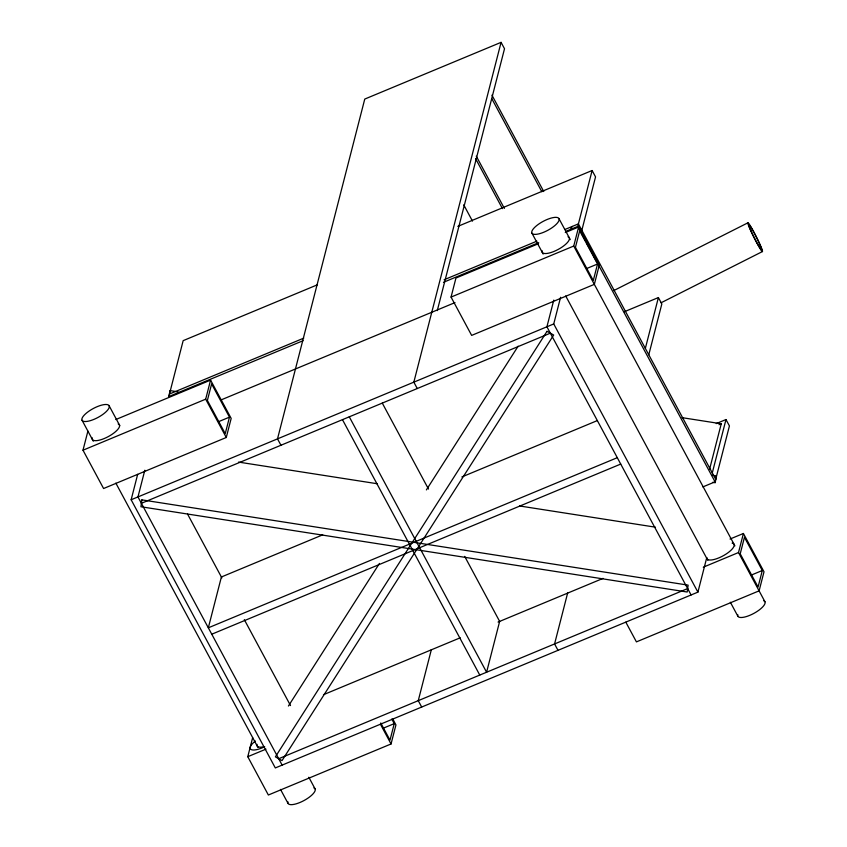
<?xml version="1.0" encoding="UTF-8"?>
<svg xmlns="http://www.w3.org/2000/svg" width="847" height="847" viewBox="0 0 847 847"><rect width="100%" height="100%" fill="white"/><g stroke="black" fill="none" stroke-linecap="round" stroke-linejoin="round"><path stroke-width="1.27" d="M169.146 396.322L169.919 390.583L178.082 391.854M115.827 419.53L210.575 380.112L231.178 418.418L226.276 437.486L103.588 488.518L82.995 450.212L87.887 431.155M706.716 557.824L697.907 592.127L275.317 767.943L131.147 499.762L137.669 474.341M144.816 470.233L137.966 496.924L282.136 765.106M226.276 437.486L205.683 399.17L210.575 380.112M229.473 417.137L225.228 433.653L207.377 400.451L211.623 383.935L229.473 417.137L218.537 421.69M392.828 719.103L395.941 724.916L391.049 743.973L268.361 795.015L247.769 756.699L252.66 737.642M280.95 445.247L277.509 438.862L364.761 99.067L501.075 42.35L413.834 382.156L417.264 388.54M437.274 310.616L504.516 48.734L501.075 42.35M565.277 232.544L578.639 226.985L599.231 265.291L594.34 284.359L471.652 335.401L451.059 297.085L455.951 278.028L538.554 243.661M391.78 719.05L394.247 723.634L390.001 740.151L380.769 722.978M431.377 649.564L418.259 700.66L421.69 707.044M553.769 300.103L546.918 326.783L691.088 594.965M580.259 231.072L577.76 226.424L592.117 170.512L457.825 226.382M697.907 592.127L553.737 323.946L560.587 297.265M734.9 545.849L573.737 246.043L578.639 226.985M581.847 230.268L595.547 176.896L592.117 170.512M597.537 264.01L593.292 280.526L575.441 247.324L579.687 230.808L597.537 264.01L586.6 268.563M567.691 592.847L554.573 643.953L558.004 650.337M645.35 348.392L658.394 297.562L624.218 311.791M648.781 354.787L661.835 303.957L658.394 297.562M709.511 469.524L721.252 423.775L682.047 417.656M712.285 472.912L725.985 419.54L716.223 423.606M702.862 486.919L715.069 481.837L729.426 425.925L725.985 419.54M764.947 601.751L738.51 552.54L743.412 533.472L730.04 539.031M762.3 570.507L758.065 587.024L740.214 553.822L744.449 537.305L762.3 570.507L751.374 575.049M570.91 228.574L572.265 226.445M288.435 706.017L379.456 563.424M426.39 489.905L518.131 346.201M613.673 290.627L747.954 222.793M661.094 302.76L762.395 251.58A16.114 1.175 63.2 0 0 752.739 230.045A16.114 1.175 63.2 0 0 750.4 229.929A16.114 1.175 63.2 0 0 762.395 251.58M317.445 284.783L183.164 340.653L168.807 396.565L303.088 340.695M169.453 394.024L303.734 338.154M444.124 279.754L536.903 241.151M564.981 229.473L578.406 223.883L715.715 479.296M443.479 282.295L538.692 242.676M565.552 231.506L577.76 226.424M82.995 450.212L205.683 399.17M451.059 297.085L573.737 246.043M220.612 400.112L454.998 302.601M131.147 499.762L553.737 323.946M141.396 503.309L550.349 333.167M322.707 534.838L221.385 576.987L208.33 627.818L617.283 457.687M461.88 476.935L597.379 420.567M211.771 634.212L620.724 464.071M719.018 424.707L721.252 423.775M323.49 694.688L460.217 637.802M498.068 622.058L603.053 578.385M247.769 756.699L265.99 749.129M703.285 567.194L738.51 552.54M278.705 758.721L687.658 588.58M383.31 728.176L394.247 723.634M712.263 475.241L716.181 475.855L715.26 482.737L712.645 482.335M238.547 462.091L377.074 483.711M519.518 505.955L655.43 527.173M743.412 533.472L764.005 571.789L759.113 590.846L636.425 641.888L625.817 622.153M581.497 233.391L585.245 240.357M586.495 242.676L592.117 253.126M593.355 255.455L597.103 262.411M598.353 264.74L715.069 481.837M558.978 218.632A15.352 5.04 -28.3 0 1 540.64 233.38A15.352 5.04 -28.3 0 1 536.702 225.588A15.352 5.04 -28.3 0 1 558.978 218.632L570.253 239.595M491.938 95.16L543.742 191.528M491.906 98.866L541.836 191.74M531.905 233.094L543.171 254.058M565.711 295.974L707.817 560.322M730.358 602.238L737.864 616.214M476.279 156.166L504.367 208.404M475.622 158.707L502.462 208.627M463.733 204.847L472.478 221.099M382.304 403.14L428.487 489.058M464.685 556.384L499.645 621.402L486.591 672.232L349.282 416.819M342.463 419.657L479.773 675.07M380.441 724.238L391.049 743.973M187.526 514.013L221.85 577.866M244.317 619.655L290.51 705.572M109.136 405.787A15.352 5.04 -28.3 0 1 90.798 420.525A15.352 5.04 -28.3 0 1 86.849 412.733A15.352 5.04 -28.3 0 1 109.136 405.787L119.776 425.586M308.837 777.26L315.095 788.906M82.053 420.25L93.318 441.213M115.859 483.129L257.964 747.467M280.505 789.393L288.022 803.369M264.719 746.715A15.352 5.04 -28.3 0 1 251.019 749.479A15.352 5.04 -28.3 0 1 255.36 741.019M313.909 787.932A15.352 5.04 -28.3 0 1 303.829 800.637A15.352 5.04 -28.3 0 1 287.927 801.802M118.199 423.945A15.352 5.04 -28.3 0 1 108.215 436.639A15.352 5.04 -28.3 0 1 92.259 437.846M264.126 746.662A15.352 5.04 -28.3 0 1 257.033 744.333M732.126 543.107A15.352 5.04 -28.3 0 1 724.132 555.261A15.352 5.04 -28.3 0 1 706.79 557.728M568.041 236.8A15.352 5.04 -28.3 0 1 558.067 249.494A15.352 5.04 -28.3 0 1 542.112 250.691M763.761 600.777A15.352 5.04 -28.3 0 1 753.682 613.482A15.352 5.04 -28.3 0 1 737.779 614.657M141.862 499.868L140.93 506.75L687.192 592.021L688.124 585.139L141.862 499.868M547.035 331.304L275.391 756.847L282.019 760.595L553.673 335.041L547.035 331.304M750.855 230.628A14.579 1.069 63.2 0 0 761.707 250.214A14.579 1.069 63.2 0 0 752.972 230.723A14.579 1.069 63.2 0 0 750.855 230.628"/></g></svg>
